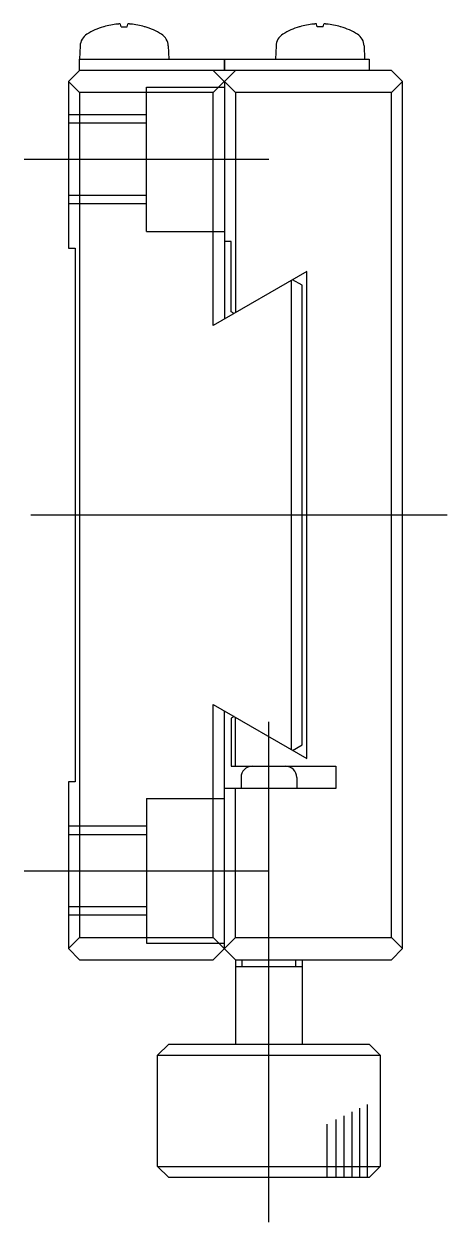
# Model space of a CAD drawing. Extents: x 1 to 234, y 0 to 160.
# Drawn here: x 14.6 to 33.6, y 69.1 to 123 of the extents above; entities that cross this region are included whole.
import ezdxf

# ---------------------------------------------------------------- set-up
doc = ezdxf.new("R2010")
doc.units = 0
doc.linetypes.add('CENTER', pattern=[50.8, 31.75, -6.35, 6.35, -6.35])
doc.linetypes.add('DASHED', pattern=[19.05, 12.7, -6.35])
doc.layers.get('0').update_dxf_attribs({"linetype": 'CONTINUOUS'})
doc.layers.add('CENTER', color=1, linetype='CENTER')

msp = doc.modelspace()

# ---------------------------------------------------------------- linework, layer by layer
at = {"color": 7, "linetype": 'CONTINUOUS'}
for p, q in [((19.009, 122.859), (18.985, 122.979)), ((19.286, 122.859), (19.31, 122.979)), ((27.809, 122.859), (27.785, 122.979)), ((28.086, 122.859), (28.11, 122.979)), ((18.229, 122.859), (18.23, 122.859)), ((19.009, 122.859), (19.286, 122.859)), ((20.065, 122.859), (20.066, 122.859)), ((27.03, 122.859), (27.029, 122.859)), ((28.086, 122.859), (27.809, 122.859)), ((28.866, 122.859), (28.865, 122.859)), ((17.169, 122.001), (17.148, 121.396)), ((21.127, 122.001), (21.148, 121.396)), ((25.969, 122.001), (25.948, 121.396)), ((29.927, 122.001), (29.948, 121.396)), ((17.148, 121.396), (30.148, 121.396)), ((17.148, 120.896), (17.148, 121.396)), ((23.648, 120.896), (23.648, 121.396)), ((23.648, 121.396), (23.648, 120.896)), ((30.148, 121.396), (30.148, 120.896)), ((17.148, 120.896), (16.648, 120.396)), ((31.148, 120.896), (17.148, 120.896)), ((24.148, 120.896), (23.148, 119.896)), ((24.148, 119.896), (23.148, 120.896)), ((31.648, 120.396), (31.148, 120.896)), ((16.648, 120.396), (16.648, 112.896)), ((17.148, 119.896), (16.648, 120.396)), ((23.648, 120.396), (23.648, 109.711)), ((31.148, 119.896), (31.648, 120.396)), ((31.648, 81.396), (31.648, 120.396)), ((23.148, 119.896), (17.148, 119.896)), ((17.148, 119.896), (17.148, 81.896)), ((23.148, 109.422), (23.148, 119.896)), ((31.148, 119.896), (24.148, 119.896)), ((24.148, 119.896), (24.148, 109.999)), ((31.148, 81.896), (31.148, 119.896)), ((23.948, 113.196), (23.648, 113.196)), ((23.948, 110.038), (23.948, 113.196)), ((16.648, 112.896), (16.948, 112.896)), ((16.948, 112.896), (16.948, 88.896)), ((27.348, 111.847), (23.148, 109.422)), ((27.348, 89.946), (27.348, 111.847)), ((26.648, 111.443), (26.648, 90.35)), ((27.148, 111.231), (26.715, 111.481)), ((27.148, 90.561), (27.148, 111.231)), ((24.081, 109.961), (23.948, 110.038)), ((23.148, 81.896), (23.148, 92.371)), ((23.148, 92.371), (27.348, 89.946)), ((23.648, 81.396), (23.648, 92.082)), ((24.081, 91.832), (23.948, 91.755)), ((23.948, 91.755), (23.948, 89.596)), ((24.148, 89.596), (24.148, 91.794)), ((26.715, 90.311), (27.148, 90.561)), ((23.948, 89.596), (28.648, 89.596)), ((28.648, 89.596), (28.648, 88.596)), ((24.398, 89.096), (24.398, 88.596)), ((26.898, 89.096), (26.898, 88.596)), ((16.948, 88.896), (16.648, 88.896)), ((16.648, 88.896), (16.648, 81.396)), ((28.648, 88.596), (23.648, 88.596)), ((24.148, 81.896), (24.148, 88.596)), ((17.148, 81.896), (16.648, 81.396)), ((16.648, 81.396), (17.148, 80.896)), ((17.148, 81.896), (23.148, 81.896)), ((23.148, 80.896), (24.148, 81.896)), ((23.148, 81.896), (24.148, 80.896)), ((24.148, 81.896), (31.148, 81.896)), ((31.148, 81.896), (31.648, 81.396)), ((31.148, 80.896), (31.648, 81.396)), ((17.148, 80.896), (23.148, 80.896)), ((24.148, 80.896), (31.148, 80.896)), ((24.148, 80.896), (24.148, 77.096)), ((27.148, 80.896), (27.148, 77.096)), ((24.148, 80.596), (27.148, 80.596)), ((20.648, 76.596), (21.148, 77.096)), ((21.148, 77.096), (30.148, 77.096)), ((30.148, 77.096), (30.648, 76.596)), ((20.648, 71.596), (20.648, 76.596)), ((20.648, 76.596), (30.648, 76.596)), ((30.648, 76.596), (30.648, 71.596)), ((21.148, 71.096), (20.648, 71.596)), ((20.648, 71.596), (30.648, 71.596)), ((30.648, 71.596), (30.148, 71.096)), ((30.148, 71.096), (21.148, 71.096))]:
    msp.add_line(p, q, dxfattribs=at)
at = {"color": 3, "linetype": 'DASHED'}
for p, q in [((20.148, 120.146), (23.648, 120.146)), ((20.148, 113.646), (20.148, 120.146)), ((20.148, 118.896), (16.648, 118.896)), ((20.148, 118.517), (16.648, 118.517)), ((20.148, 115.275), (16.648, 115.275)), ((20.148, 114.896), (16.648, 114.896)), ((20.148, 113.646), (23.648, 113.646)), ((20.148, 88.146), (23.648, 88.146)), ((20.148, 88.146), (20.148, 81.646)), ((20.148, 86.896), (16.648, 86.896)), ((20.148, 86.517), (16.648, 86.517)), ((20.148, 83.275), (16.648, 83.275)), ((20.148, 82.896), (16.648, 82.896)), ((20.148, 81.646), (23.648, 81.646))]:
    msp.add_line(p, q, dxfattribs=at)
at = {"color": 3, "linetype": 'CONTINUOUS'}
for p, q in [((24.449, 80.596), (24.449, 80.896)), ((26.847, 80.896), (26.847, 80.596)), ((30.074, 71.1), (30.074, 74.388)), ((29.023, 71.1), (29.023, 73.876)), ((29.381, 71.1), (29.381, 74.05)), ((29.739, 71.1), (29.739, 74.224)), ((28.262, 71.1), (28.262, 73.506)), ((28.665, 71.1), (28.665, 73.702))]:
    msp.add_line(p, q, dxfattribs=at)
at = {"color": 7, "linetype": 'CONTINUOUS'}
for centre, radius, start, end in [((19.143, 119.788), 3.204, 95.1036, 106.5563), ((18.983, 121.585), 1.4, 94.1078, 95.1029), ((18.976, 121.688), 1.297, 93.5748, 94.1087), ((18.965, 121.854), 1.13, 92.9817, 93.5774), ((18.961, 121.937), 1.047, 92.6641, 92.9757), ((18.958, 121.987), 0.997, 92.3457, 92.6644), ((18.956, 122.05), 0.934, 92.0162, 92.346), ((18.953, 122.123), 0.861, 91.6711, 92.0166), ((18.951, 122.204), 0.78, 91.3046, 91.6716), ((18.949, 122.293), 0.691, 90.9096, 91.3052), ((18.948, 122.385), 0.599, 90.4768, 90.9104), ((18.947, 122.474), 0.509, 89.9944, 90.4772), ((18.947, 122.529), 0.455, 89.4733, 89.9941), ((18.947, 122.583), 0.401, 88.9059, 89.4744), ((18.948, 122.639), 0.345, 88.2758, 88.9072), ((18.95, 122.695), 0.289, 87.5625, 88.2775), ((18.952, 122.749), 0.235, 86.7382, 87.565), ((18.955, 122.799), 0.185, 85.7629, 86.7417), ((18.959, 122.844), 0.14, 84.5775, 85.7682), ((18.962, 122.882), 0.101, 83.0905, 84.5857), ((18.966, 122.91), 0.0731, 81.2458, 83.0922), ((18.969, 122.931), 0.0515, 78.9531, 81.2579), ((18.972, 122.948), 0.0345, 75.9905, 78.9729), ((18.975, 122.961), 0.0216, 71.9892, 76.0248), ((18.978, 122.969), 0.0125, 66.2782, 72.0517), ((18.981, 122.975), 0.00652, 57.5517, 66.4044), ((18.982, 122.978), 0.00311, 43.3227, 57.7343), ((18.984, 122.979), 0.00148, 19.6669, 43.3371), ((19.312, 122.979), 0.00149, 136.5817, 160.3817), ((19.315, 122.975), 0.00663, 113.5023, 122.3202), ((19.313, 122.978), 0.00314, 122.1697, 136.6307), ((19.317, 122.969), 0.0126, 107.8135, 113.5909), ((19.32, 122.96), 0.0218, 103.8258, 107.8701), ((19.323, 122.948), 0.0349, 100.8752, 103.8584), ((19.326, 122.931), 0.0521, 98.5872, 100.8923), ((19.33, 122.909), 0.0743, 96.76, 98.5945), ((19.333, 122.877), 0.106, 95.34, 96.7702), ((19.337, 122.839), 0.145, 94.1944, 95.3472), ((19.34, 122.795), 0.189, 93.2412, 94.1991), ((19.343, 122.747), 0.237, 92.4277, 93.2444), ((19.345, 122.696), 0.288, 91.7176, 92.43), ((19.347, 122.643), 0.341, 91.0851, 91.7193), ((19.348, 122.592), 0.392, 90.5113, 91.0864), ((19.348, 122.54), 0.444, 89.9823, 90.5114), ((19.348, 122.456), 0.528, 89.5106, 89.9824), ((19.347, 122.368), 0.616, 89.0846, 89.5116), ((19.346, 122.281), 0.702, 88.6921, 89.0853), ((19.344, 122.2), 0.784, 88.3249, 88.6926), ((19.342, 122.125), 0.859, 87.9766, 88.3253), ((19.34, 122.06), 0.924, 87.6419, 87.9769), ((19.336, 121.982), 1.002, 86.9939, 87.6385), ((19.328, 121.829), 1.155, 86.4067, 86.99), ((19.318, 121.671), 1.314, 85.8844, 86.4094), ((19.313, 121.589), 1.396, 85.3897, 85.8866), ((19.314, 121.6), 1.385, 84.8969, 85.3919), ((19.152, 119.788), 3.204, 73.4437, 84.8964), ((27.943, 119.788), 3.204, 95.1036, 106.5563), ((27.782, 121.6), 1.385, 94.6081, 95.1031), ((27.783, 121.589), 1.396, 94.1134, 94.6103), ((27.777, 121.671), 1.314, 93.5906, 94.1156), ((27.767, 121.829), 1.155, 93.01, 93.5933), ((27.759, 121.982), 1.002, 92.3615, 93.0061), ((27.755, 122.06), 0.924, 92.0231, 92.3581), ((27.753, 122.125), 0.859, 91.6747, 92.0234), ((27.751, 122.2), 0.784, 91.3074, 91.6751), ((27.749, 122.281), 0.702, 90.9147, 91.3079), ((27.748, 122.368), 0.616, 90.4884, 90.9154), ((27.747, 122.456), 0.528, 90.0176, 90.4894), ((27.747, 122.54), 0.444, 89.4886, 90.0177), ((27.747, 122.592), 0.392, 88.9136, 89.4887), ((27.748, 122.643), 0.341, 88.2807, 88.9149), ((27.75, 122.696), 0.288, 87.57, 88.2824), ((27.752, 122.747), 0.237, 86.7556, 87.5723), ((27.755, 122.795), 0.189, 85.8009, 86.7588), ((27.758, 122.839), 0.145, 84.6528, 85.8056), ((27.762, 122.877), 0.106, 83.2298, 84.66), ((27.766, 122.909), 0.0743, 81.4055, 83.24), ((27.769, 122.931), 0.0521, 79.1077, 81.4128), ((27.772, 122.948), 0.0349, 76.1416, 79.1248), ((27.775, 122.96), 0.0218, 72.1299, 76.1742), ((27.778, 122.969), 0.0126, 66.4091, 72.1865), ((27.781, 122.975), 0.00663, 57.6798, 66.4977), ((27.782, 122.978), 0.00314, 43.3693, 57.8303), ((27.784, 122.979), 0.00149, 19.6183, 43.4183), ((28.112, 122.979), 0.00148, 136.6629, 160.3331), ((28.115, 122.975), 0.00652, 113.5956, 122.4483), ((28.113, 122.978), 0.00311, 122.2657, 136.6773), ((28.117, 122.969), 0.0125, 107.9483, 113.7218), ((28.12, 122.961), 0.0216, 103.9752, 108.0108), ((28.123, 122.948), 0.0345, 101.0271, 104.0095), ((28.126, 122.931), 0.0515, 98.7421, 101.0469), ((28.13, 122.91), 0.0731, 96.9078, 98.7542), ((28.133, 122.882), 0.101, 95.4143, 96.9095), ((28.137, 122.844), 0.14, 94.2318, 95.4225), ((28.14, 122.799), 0.185, 93.2583, 94.2371), ((28.143, 122.749), 0.235, 92.435, 93.2618), ((28.145, 122.695), 0.289, 91.7225, 92.4375), ((28.147, 122.639), 0.345, 91.0928, 91.7242), ((28.148, 122.583), 0.401, 90.5256, 91.0941), ((28.148, 122.529), 0.455, 90.0059, 90.5267), ((28.148, 122.474), 0.509, 89.5228, 90.0056), ((28.148, 122.385), 0.599, 89.0896, 89.5232), ((28.146, 122.293), 0.691, 88.6948, 89.0904), ((28.144, 122.204), 0.78, 88.3284, 88.6954), ((28.142, 122.123), 0.861, 87.9834, 88.3289), ((28.139, 122.05), 0.934, 87.654, 87.9838), ((28.137, 121.987), 0.997, 87.3356, 87.6543), ((28.134, 121.937), 1.047, 87.0243, 87.3359), ((28.13, 121.854), 1.13, 86.4226, 87.0183), ((28.12, 121.688), 1.297, 85.8913, 86.4252), ((28.112, 121.585), 1.4, 84.8971, 85.8922), ((27.952, 119.788), 3.204, 73.4437, 84.8964), ((17.808, 121.978), 0.64, 121.5446, 178), ((19.148, 119.796), 3.2, 107.0112, 121.5446), ((18.229, 122.799), 0.06, 90, 107.0112), ((20.066, 122.799), 0.06, 72.9888, 90), ((19.148, 119.796), 3.2, 58.4554, 72.9888), ((20.487, 121.978), 0.64, 2, 58.4554), ((26.608, 121.978), 0.64, 121.5446, 178), ((27.948, 119.796), 3.2, 107.0112, 121.5446), ((27.029, 122.799), 0.06, 90, 107.0112), ((28.866, 122.799), 0.06, 72.9888, 90), ((27.948, 119.796), 3.2, 58.4554, 72.9888), ((29.287, 121.978), 0.64, 2, 58.4554), ((24.898, 89.096), 0.5, 90, 180), ((26.398, 89.096), 0.5, 0, 90)]:
    msp.add_arc(centre, radius, start, end, dxfattribs=at)
at = {"layer": 'CENTER', "color": 1, "linetype": 'CENTER'}
for p, q in [((14.648, 116.896), (25.648, 116.896)), ((33.648, 100.896), (14.948, 100.896)), ((25.648, 69.096), (25.648, 91.596)), ((14.648, 84.896), (25.648, 84.896))]:
    msp.add_line(p, q, dxfattribs=at)

doc.saveas('drawing.dxf')
